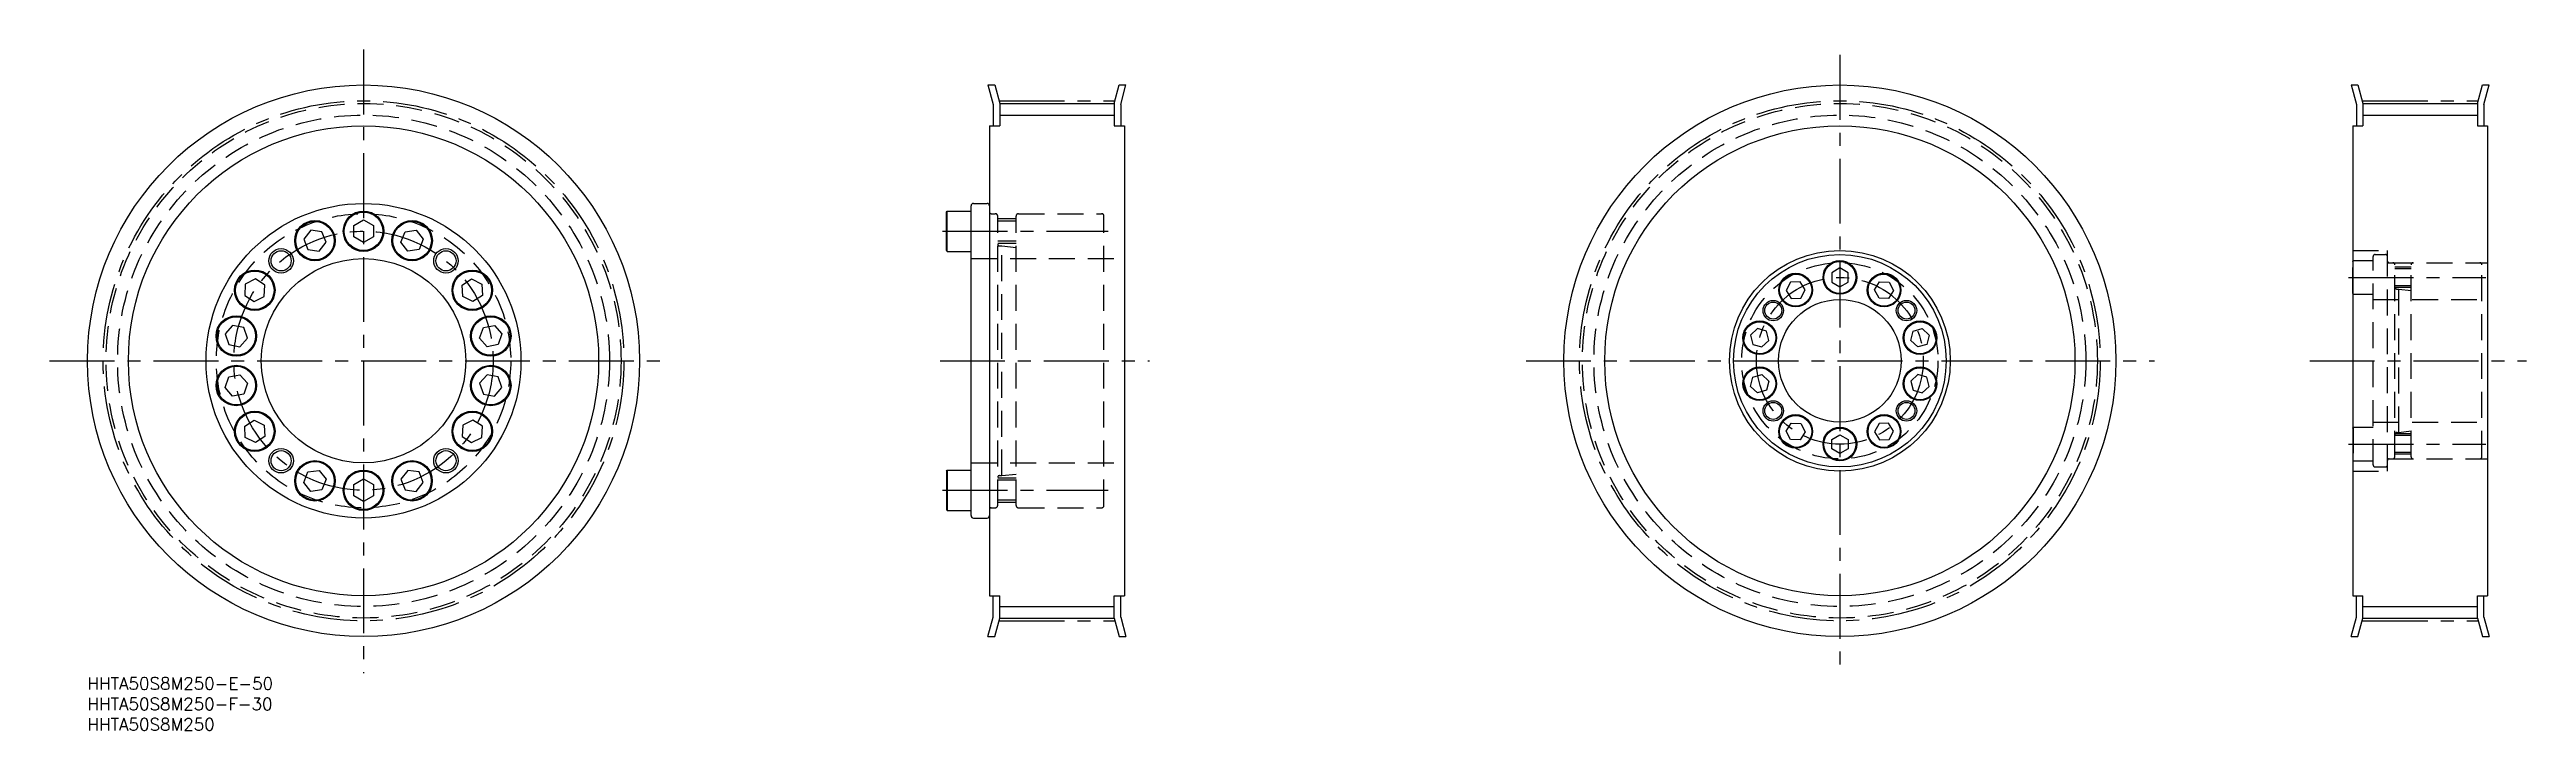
# Model space of a CAD drawing. Extents: x -9 to 596, y -13 to 154.
import ezdxf

# ---------------------------------------------------------------- set-up
doc = ezdxf.new("R2010")
doc.units = 0
doc.header["$LTSCALE"] = 0.5
doc.linetypes.add('CENTER', pattern=[50.8, 31.75, -6.35, 6.35, -6.35])
doc.linetypes.add('DASHED', pattern=[19.05, 12.7, -6.35])
for name, color, linetype in [('MSM_CENTER', 1, 'CENTER'), ('MSM_CONTINUOUS', 7, 'CONTINUOUS'), ('MSM_DASHED', 4, 'DASHED'), ('MSM_NARROW', 5, 'CONTINUOUS'), ('MSM_PART_NUMBER', 7, 'CONTINUOUS')]:
    doc.layers.add(name, color=color, linetype=linetype)
doc.styles.get("Standard").update_dxf_attribs({"font": 'txt.shx', "height": 3, "bigfont": 'bigfont.shx'})

# ---------------------------------------------------------------- blocks, each defined once
blk = doc.blocks.new('*U2')
at = {"layer": 'MSM_PART_NUMBER'}
blk.add_text('HHTA50S8M250-E-50', height=3, dxfattribs=at).set_placement((0, -3))
blk = doc.blocks.new('*U3')
at = {"layer": 'MSM_PART_NUMBER'}
blk.add_text('HHTA50S8M250-F-30', height=3, dxfattribs=at).set_placement((0, -8))
blk = doc.blocks.new('*U4')
at = {"layer": 'MSM_PART_NUMBER'}
blk.add_text('HHTA50S8M250', height=3, dxfattribs=at).set_placement((0, -13))

msp = doc.modelspace()

# ---------------------------------------------------------------- linework, layer by layer
at = {"layer": 'MSM_CENTER'}
for p, q in [((67.5, 153.69), (67.5, 1.03)), ((428.53, 152.35), (428.53, 2.12)), ((223.08, 141.16), (251.08, 141.16)), ((556.44, 141.16), (584.44, 141.16)), ((209.08, 109.2), (249.58, 109.2)), ((552.94, 97.9), (586.54, 97.9)), ((-9.28, 77.5), (142.09, 77.5)), ((208.49, 77.5), (259.74, 77.5)), ((351.78, 77.5), (505.51, 77.5)), ((543.44, 77.5), (596.44, 77.5)), ((552.94, 57.1), (586.54, 57.1)), ((209.08, 45.8), (249.58, 45.8)), ((223.08, 13.84), (251.08, 13.84)), ((556.44, 13.84), (584.44, 13.84))]:
    msp.add_line(p, q, dxfattribs=at)
for centre, radius in [((67.5, 77.5), 63.66), ((428.53, 77.5), 63.66), ((67.5, 77.5), 31.7), ((428.53, 77.5), 20.4)]:
    msp.add_circle(centre, radius, dxfattribs=at)
at = {"layer": 'MSM_CONTINUOUS'}
for p, q in [((220.21, 145), (221.48, 140.26)), ((220.21, 145), (221.87, 145)), ((221.48, 140.26), (221.48, 135)), ((221.87, 145), (223.08, 140.47)), ((223.08, 140.47), (251.08, 140.47)), ((223.08, 140.47), (223.08, 135)), ((251.08, 140.47), (252.29, 145)), ((251.08, 140.47), (251.08, 135)), ((252.29, 145), (253.95, 145)), ((252.68, 140.26), (253.95, 145)), ((252.68, 140.26), (252.68, 135)), ((553.57, 145), (554.84, 140.26)), ((553.57, 145), (555.22, 145)), ((554.84, 140.26), (554.84, 135)), ((555.22, 145), (556.44, 140.47)), ((556.44, 140.47), (584.44, 140.47)), ((556.44, 140.47), (556.44, 135)), ((584.44, 140.47), (585.65, 145)), ((584.44, 140.47), (584.44, 135)), ((585.65, 145), (587.31, 145)), ((586.04, 140.26), (587.31, 145)), ((586.04, 140.26), (586.04, 135)), ((220.58, 135), (220.58, 20)), ((220.58, 135), (223.08, 135)), ((251.08, 135), (253.58, 135)), ((253.58, 135), (253.58, 20)), ((553.94, 135), (553.94, 20)), ((553.94, 135), (556.44, 135)), ((584.44, 135), (586.94, 135)), ((586.94, 135), (586.94, 20)), ((216.08, 39.6), (216.08, 115.4)), ((216.68, 116), (219.98, 116)), ((54.59, 109.46), (52.88, 107.28)), ((57.33, 109.08), (54.59, 109.46)), ((55.96, 109.27), (55.96, 109.27)), ((56.65, 109.17), (56.65, 109.17)), ((58.37, 106.51), (57.33, 109.08)), ((65.1, 110.59), (67.5, 111.97)), ((65.1, 107.81), (65.1, 110.59)), ((67.5, 111.97), (69.9, 110.59)), ((69.9, 110.59), (69.9, 107.81)), ((76.63, 106.51), (77.67, 109.08)), ((77.67, 109.08), (80.41, 109.46)), ((80.41, 109.46), (82.12, 107.28)), ((210.08, 113.91), (210.22, 114.15)), ((210.08, 104.49), (210.08, 113.91)), ((210.22, 104.25), (210.22, 114.15)), ((210.22, 114.15), (216.08, 114.15)), ((52.88, 107.28), (53.92, 104.71)), ((53.92, 104.71), (56.66, 104.32)), ((56.66, 104.32), (58.37, 106.51)), ((67.5, 106.43), (65.1, 107.81)), ((69.9, 107.81), (67.5, 106.43)), ((78.34, 104.32), (76.63, 106.51)), ((81.08, 104.71), (78.34, 104.32)), ((82.12, 107.28), (81.08, 104.71)), ((210.08, 104.49), (210.22, 104.25)), ((210.22, 104.25), (216.08, 104.25)), ((41.06, 97.53), (38.59, 96.27)), ((43.38, 96.02), (41.06, 97.53)), ((91.62, 96.02), (93.94, 97.53)), ((93.94, 97.53), (96.41, 96.27)), ((428.53, 100.21), (426.53, 99.05)), ((426.53, 99.05), (426.53, 96.75)), ((430.53, 99.05), (428.53, 100.21)), ((430.53, 96.75), (430.53, 99.05)), ((38.59, 96.27), (38.44, 93.51)), ((38.44, 93.51), (40.77, 92)), ((40.77, 92), (43.24, 93.26)), ((43.24, 93.26), (43.38, 96.02)), ((91.76, 93.26), (91.62, 96.02)), ((94.23, 92), (91.76, 93.26)), ((96.56, 93.51), (94.23, 92)), ((96.41, 96.27), (96.56, 93.51)), ((416.5, 96.76), (415.42, 94.72)), ((415.42, 94.72), (416.64, 92.76)), ((418.81, 96.84), (416.5, 96.76)), ((416.64, 92.76), (418.95, 92.84)), ((420.03, 94.88), (418.81, 96.84)), ((418.95, 92.84), (420.03, 94.88)), ((426.53, 96.75), (428.53, 95.59)), ((428.53, 95.59), (430.53, 96.75)), ((437.04, 94.88), (438.26, 96.84)), ((438.12, 92.84), (437.04, 94.88)), ((440.43, 92.76), (438.12, 92.84)), ((438.26, 96.84), (440.57, 96.76)), ((441.65, 94.72), (440.43, 92.76)), ((440.57, 96.76), (441.65, 94.72)), ((35.48, 86.17), (33.66, 84.08)), ((38.2, 85.64), (35.48, 86.17)), ((39.1, 83.02), (38.2, 85.64)), ((95.9, 83.02), (96.8, 85.64)), ((96.8, 85.64), (99.52, 86.17)), ((99.52, 86.17), (101.34, 84.08)), ((408.37, 85.36), (406.7, 83.76)), ((410.59, 84.73), (408.37, 85.36)), ((446.48, 84.73), (448.7, 85.36)), ((448.7, 85.36), (450.36, 83.76)), ((33.66, 84.08), (34.56, 81.46)), ((34.56, 81.46), (37.28, 80.93)), ((37.28, 80.93), (39.1, 83.02)), ((97.72, 80.93), (95.9, 83.02)), ((100.44, 81.46), (97.72, 80.93)), ((101.34, 84.08), (100.44, 81.46)), ((406.7, 83.76), (407.26, 81.52)), ((407.26, 81.52), (409.48, 80.88)), ((409.48, 80.88), (411.14, 82.49)), ((411.14, 82.49), (410.59, 84.73)), ((445.92, 82.49), (446.48, 84.73)), ((447.59, 80.88), (445.92, 82.49)), ((449.81, 81.52), (447.59, 80.88)), ((450.36, 83.76), (449.81, 81.52)), ((33.66, 70.92), (34.56, 73.54)), ((34.56, 73.54), (37.28, 74.07)), ((37.28, 74.07), (39.1, 71.98)), ((97.72, 74.07), (95.9, 71.98)), ((100.44, 73.54), (97.72, 74.07)), ((101.34, 70.92), (100.44, 73.54)), ((406.7, 71.24), (407.26, 73.48)), ((407.26, 73.48), (409.48, 74.12)), ((409.48, 74.12), (411.14, 72.51)), ((447.59, 74.12), (445.92, 72.51)), ((449.81, 73.48), (447.59, 74.12)), ((450.36, 71.24), (449.81, 73.48)), ((35.48, 68.83), (33.66, 70.92)), ((38.2, 69.36), (35.48, 68.83)), ((39.1, 71.98), (38.2, 69.36)), ((95.9, 71.98), (96.8, 69.36)), ((96.8, 69.36), (99.52, 68.83)), ((99.52, 68.83), (101.34, 70.92)), ((408.37, 69.64), (406.7, 71.24)), ((410.59, 70.27), (408.37, 69.64)), ((411.14, 72.51), (410.59, 70.27)), ((445.92, 72.51), (446.48, 70.27)), ((446.48, 70.27), (448.7, 69.64)), ((448.7, 69.64), (450.36, 71.24)), ((38.44, 61.49), (40.77, 63)), ((38.59, 58.73), (38.44, 61.49)), ((40.77, 63), (43.24, 61.74)), ((43.24, 61.74), (43.38, 58.98)), ((91.76, 61.74), (91.62, 58.98)), ((94.23, 63), (91.76, 61.74)), ((96.56, 61.49), (94.23, 63)), ((96.41, 58.73), (96.56, 61.49)), ((415.42, 60.28), (416.64, 62.24)), ((416.64, 62.24), (418.95, 62.16)), ((418.95, 62.16), (420.03, 60.12)), ((438.12, 62.16), (437.04, 60.12)), ((440.43, 62.24), (438.12, 62.16)), ((441.65, 60.28), (440.43, 62.24)), ((41.06, 57.47), (38.59, 58.73)), ((43.38, 58.98), (41.06, 57.47)), ((91.62, 58.98), (93.94, 57.47)), ((93.94, 57.47), (96.41, 58.73)), ((416.5, 58.24), (415.42, 60.28)), ((418.81, 58.16), (416.5, 58.24)), ((420.03, 60.12), (418.81, 58.16)), ((426.53, 58.25), (428.53, 59.41)), ((426.53, 55.95), (426.53, 58.25)), ((428.53, 54.79), (426.53, 55.95)), ((428.53, 59.41), (430.53, 58.25)), ((430.53, 55.95), (428.53, 54.79)), ((430.53, 58.25), (430.53, 55.95)), ((437.04, 60.12), (438.26, 58.16)), ((438.26, 58.16), (440.57, 58.24)), ((440.57, 58.24), (441.65, 60.28)), ((52.88, 47.72), (53.92, 50.29)), ((53.92, 50.29), (56.66, 50.68)), ((56.66, 50.68), (58.37, 48.49)), ((58.37, 48.49), (57.33, 45.92)), ((65.1, 47.19), (67.5, 48.57)), ((67.5, 48.57), (69.9, 47.19)), ((78.34, 50.68), (76.63, 48.49)), ((76.63, 48.49), (77.67, 45.92)), ((81.08, 50.29), (78.34, 50.68)), ((82.12, 47.72), (81.08, 50.29)), ((210.08, 50.51), (210.22, 50.75)), ((210.08, 50.51), (210.08, 41.09)), ((210.22, 50.75), (210.22, 40.85)), ((210.22, 50.75), (216.08, 50.75)), ((54.59, 45.54), (52.88, 47.72)), ((57.33, 45.92), (54.59, 45.54)), ((65.1, 44.41), (65.1, 47.19)), ((67.5, 43.03), (65.1, 44.41)), ((69.9, 44.41), (67.5, 43.03)), ((69.9, 47.19), (69.9, 44.41)), ((77.67, 45.92), (80.41, 45.54)), ((80.41, 45.54), (82.12, 47.72)), ((210.08, 41.09), (210.22, 40.85)), ((210.22, 40.85), (216.08, 40.85)), ((216.68, 39), (219.98, 39)), ((220.58, 20), (223.08, 20)), ((221.48, 14.74), (221.48, 20)), ((223.08, 14.52), (223.08, 20)), ((251.08, 20), (253.58, 20)), ((251.08, 14.52), (251.08, 20)), ((252.68, 14.74), (252.68, 20)), ((553.94, 20), (556.44, 20)), ((554.84, 14.73), (554.84, 20)), ((556.44, 14.52), (556.44, 20)), ((584.44, 20), (586.94, 20)), ((584.44, 14.52), (584.44, 20)), ((586.04, 14.73), (586.04, 20)), ((220.21, 10), (221.48, 14.74)), ((221.87, 10), (223.08, 14.52)), ((223.08, 14.52), (251.08, 14.52)), ((251.08, 14.52), (252.29, 10)), ((252.68, 14.74), (253.95, 10)), ((553.57, 10), (554.84, 14.73)), ((555.22, 10), (556.44, 14.52)), ((556.44, 14.52), (584.44, 14.52)), ((584.44, 14.52), (585.65, 10)), ((586.04, 14.73), (587.31, 10)), ((220.21, 10), (221.87, 10)), ((252.29, 10), (253.95, 10)), ((553.57, 10), (555.22, 10)), ((585.65, 10), (587.31, 10))]:
    msp.add_line(p, q, dxfattribs=at)
for centre, radius in [((67.5, 77.5), 67.5), ((428.53, 77.5), 67.5), ((67.5, 77.5), 57.5), ((428.53, 77.5), 57.5), ((67.5, 77.5), 38.5), ((55.62, 106.89), 4.95), ((55.62, 106.89), 4.71), ((67.5, 109.2), 4.95), ((67.5, 109.2), 4.71), ((79.38, 106.89), 4.95), ((79.38, 106.89), 4.71), ((47.34, 101.96), 2.46), ((87.66, 101.96), 2.46), ((428.53, 77.5), 27), ((428.53, 77.5), 26), ((40.91, 94.76), 4.95), ((40.91, 94.76), 4.71), ((67.5, 77.5), 25), ((94.09, 94.76), 4.95), ((94.09, 94.76), 4.71), ((417.72, 94.8), 4.12), ((417.72, 94.8), 3.92), ((428.53, 97.9), 4.12), ((428.53, 97.9), 3.92), ((439.34, 94.8), 4.12), ((439.34, 94.8), 3.92), ((412.24, 89.78), 2.07), ((428.53, 77.5), 15), ((444.83, 89.78), 2.07), ((36.38, 83.55), 4.95), ((36.38, 83.55), 4.71), ((98.62, 83.55), 4.95), ((98.62, 83.55), 4.71), ((408.92, 83.12), 4.12), ((408.92, 83.12), 3.92), ((448.14, 83.12), 4.12), ((448.14, 83.12), 3.92), ((36.38, 71.45), 4.95), ((36.38, 71.45), 4.71), ((98.62, 71.45), 4.95), ((98.62, 71.45), 4.71), ((408.92, 71.88), 4.12), ((408.92, 71.88), 3.92), ((448.14, 71.88), 4.12), ((448.14, 71.88), 3.92), ((412.24, 65.22), 2.07), ((444.83, 65.22), 2.07), ((40.91, 60.23), 4.95), ((40.91, 60.23), 4.71), ((94.09, 60.23), 4.95), ((94.09, 60.23), 4.71), ((417.72, 60.2), 4.12), ((417.72, 60.2), 3.92), ((428.53, 57.1), 4.12), ((428.53, 57.1), 3.92), ((439.34, 60.2), 4.12), ((439.34, 60.2), 3.92), ((47.34, 53.04), 2.46), ((87.66, 53.04), 2.46), ((55.62, 48.11), 4.95), ((55.62, 48.11), 4.71), ((67.5, 45.8), 4.95), ((67.5, 45.8), 4.71), ((79.37, 48.11), 4.95), ((79.37, 48.11), 4.71)]:
    msp.add_circle(centre, radius, dxfattribs=at)
for centre, start, end in [((216.68, 115.4), 90, 180), ((219.98, 115.4), 0, 90), ((216.68, 39.6), 179.99855, 269.99854), ((219.98, 39.6), 270, 0)]:
    msp.add_arc(centre, 0.6, start, end, dxfattribs=at)
at = {"layer": 'MSM_DASHED'}
for p, q in [((220.99, 113.5), (221.98, 113.5)), ((222.58, 42.1), (222.58, 112.9)), ((227.08, 112.2), (222.58, 112.2)), ((227.08, 111.66), (222.58, 111.66)), ((227.08, 42.1), (227.08, 112.9)), ((227.68, 113.5), (247.98, 113.5)), ((248.58, 42.1), (248.58, 112.9)), ((227.08, 106.74), (222.58, 106.74)), ((227.08, 106.2), (222.58, 106.2)), ((222.99, 105.61), (223.58, 105.61)), ((223.58, 49.39), (223.58, 105.61)), ((223.58, 105.61), (227.08, 105.22)), ((553.94, 104.5), (562.44, 104.5)), ((558.94, 52), (558.94, 103)), ((559.44, 103.5), (561.94, 103.5)), ((562.44, 50.5), (562.44, 104.5)), ((216.08, 102.5), (253.58, 102.5)), ((553.94, 101.82), (554.05, 102.02)), ((553.94, 93.98), (553.94, 101.82)), ((554.05, 93.77), (554.05, 102.02)), ((554.05, 102.02), (558.94, 102.02)), ((562.44, 101.5), (586.94, 101.5)), ((564.24, 54), (564.24, 101)), ((568.24, 100.4), (564.24, 100.4)), ((568.24, 99.97), (564.24, 99.97)), ((568.24, 54), (568.24, 101)), ((585.54, 54), (585.54, 101)), ((553.94, 93.98), (554.05, 93.77)), ((554.05, 93.77), (558.94, 93.77)), ((558.94, 92.5), (585.54, 92.5)), ((568.24, 95.83), (564.24, 95.83)), ((568.24, 95.4), (564.24, 95.4)), ((564.84, 95.02), (565.24, 95.02)), ((565.24, 59.98), (565.24, 95.02)), ((565.24, 95.02), (568.24, 94.69)), ((558.94, 90.25), (558.94, 90.25)), ((553.94, 61.02), (554.05, 61.22)), ((553.94, 61.02), (553.94, 53.18)), ((554.05, 61.22), (554.05, 52.97)), ((554.05, 61.22), (558.94, 61.22)), ((558.94, 62.5), (585.54, 62.5)), ((568.24, 59.6), (564.24, 59.6)), ((568.24, 59.17), (564.24, 59.17)), ((568.24, 55.03), (564.24, 55.03)), ((568.24, 54.6), (564.24, 54.6)), ((564.84, 59.98), (565.24, 59.98)), ((565.24, 59.98), (568.24, 60.31)), ((216.08, 52.5), (253.58, 52.5)), ((227.08, 48.8), (222.58, 48.8)), ((222.99, 49.39), (223.58, 49.39)), ((223.58, 49.39), (227.08, 49.78)), ((553.94, 53.18), (554.05, 52.97)), ((553.94, 50.5), (562.44, 50.5)), ((554.05, 52.97), (558.94, 52.97)), ((559.44, 51.5), (561.94, 51.5)), ((562.44, 53.5), (586.94, 53.5)), ((227.08, 48.26), (222.58, 48.26)), ((227.08, 43.34), (222.58, 43.34)), ((227.08, 42.8), (222.58, 42.8)), ((220.99, 41.5), (221.98, 41.5)), ((227.68, 41.5), (247.98, 41.5))]:
    msp.add_line(p, q, dxfattribs=at)
for centre, radius in [((67.5, 77.5), 62.97), ((428.53, 77.5), 62.97), ((67.5, 77.5), 60.14), ((428.53, 77.5), 60.14), ((67.5, 77.5), 36), ((428.53, 77.5), 24)]:
    msp.add_circle(centre, radius, dxfattribs=at)
for centre, radius, start, end in [((220.99, 113.91), 0.41, 180, 270), ((221.98, 112.9), 0.6, 0, 90), ((227.68, 112.9), 0.6, 90, 180), ((247.98, 112.9), 0.6, 0, 90), ((222.99, 106.02), 0.41, 180, 270), ((559.44, 103), 0.5, 90, 180.00087), ((561.94, 103), 0.5, 0, 90), ((562.85, 101.91), 0.41, 180, 270), ((563.74, 101), 0.5, 0, 90), ((568.74, 101), 0.5, 90, 180), ((585.04, 101), 0.5, 0, 90), ((564.84, 95.62), 0.6, 180, 270), ((564.84, 59.38), 0.6, 90, 180), ((222.99, 48.98), 0.41, 90, 180), ((559.44, 52), 0.5, 179.99913, 270), ((561.94, 52), 0.5, 270, 0), ((562.85, 53.09), 0.41, 90, 180), ((563.74, 54), 0.5, 270, 0), ((568.74, 54), 0.5, 180, 270), ((585.04, 54), 0.5, 270, 0), ((220.99, 41.09), 0.41, 90, 180), ((221.98, 42.1), 0.6, 270, 0), ((227.68, 42.1), 0.6, 180, 270), ((247.98, 42.1), 0.6, 270, 0)]:
    msp.add_arc(centre, radius, start, end, dxfattribs=at)
at = {"layer": 'MSM_NARROW'}
for p, q in [((223.08, 137.64), (251.08, 137.64)), ((556.44, 137.64), (584.44, 137.64)), ((223.08, 17.35), (251.08, 17.35)), ((556.44, 17.35), (584.44, 17.35))]:
    msp.add_line(p, q, dxfattribs=at)
for centre, radius in [((47.34, 101.96), 3), ((87.66, 101.96), 3), ((412.24, 89.78), 2.5), ((444.83, 89.78), 2.5), ((412.24, 65.22), 2.5), ((444.83, 65.22), 2.5), ((47.34, 53.04), 3), ((87.66, 53.04), 3)]:
    msp.add_circle(centre, radius, dxfattribs=at)

# ---------------------------------------------------------------- block references
at = {"layer": 'MSM_CONTINUOUS'}
for name in ['*U2', '*U3', '*U4']:
    msp.add_blockref(name, (0, 0), dxfattribs=at)

doc.saveas('drawing.dxf')
